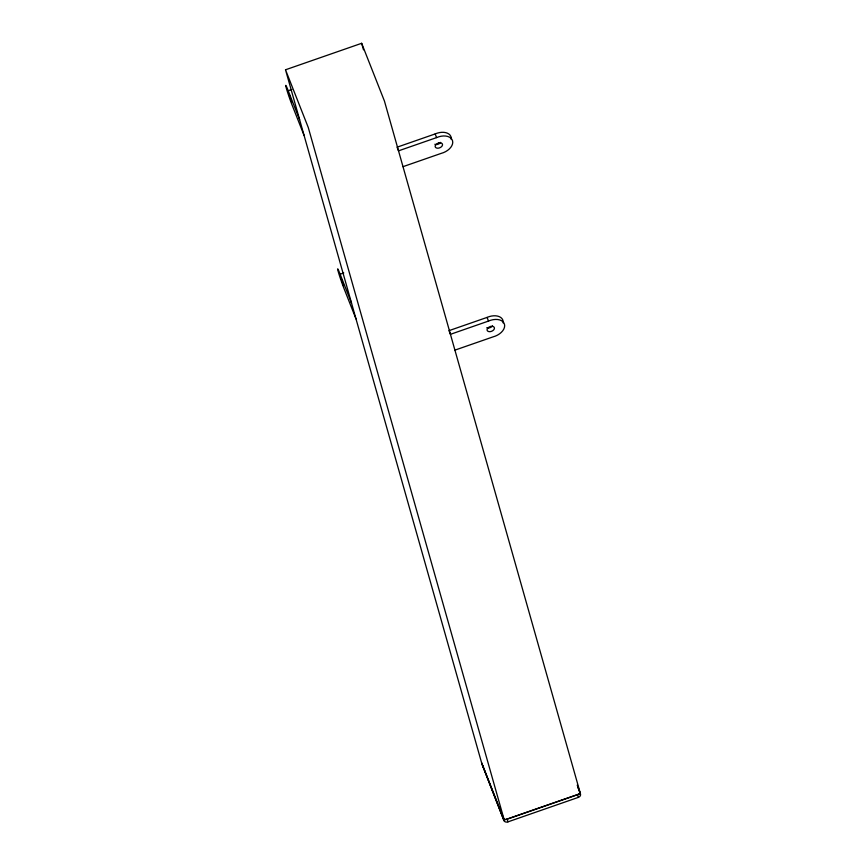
<?xml version="1.0" encoding="UTF-8"?>
<svg xmlns="http://www.w3.org/2000/svg" width="866" height="866" viewBox="0 0 866 866"><rect width="100%" height="100%" fill="white"/><g stroke="black" fill="none" stroke-linecap="round" stroke-linejoin="round"><path stroke-width="1.3" d="M285.509 69.789L361.652 43.3L384.428 101.03L580.393 793.57L504.25 820.048L481.474 762.329L285.509 69.789L308.274 127.508L504.25 820.048M304.085 135.432L292.697 106.572A12.914 0.639 70.8 0 1 286.354 88.267A12.914 0.639 70.8 0 1 288.216 90.746L291.842 89.49M451.24 139.469A12.914 8.259 -21.5 0 0 435.154 133.938L397.083 147.188L398.522 150.846L436.594 137.607A12.914 8.259 -21.5 0 1 452.539 140.747A12.914 8.259 -21.5 0 1 441.075 153.423L403.004 166.673M356.002 318.905L344.614 290.034A12.914 0.639 70.8 0 1 338.27 271.74A12.914 0.639 70.8 0 1 340.132 274.219L343.759 272.963M503.157 322.942A12.914 8.259 -21.5 0 0 487.071 317.411L448.999 330.65L450.439 334.319L488.511 321.07A12.914 8.259 -21.5 0 1 504.456 324.22A12.914 8.259 -21.5 0 1 492.992 336.896L454.921 350.135M505.538 819.377A3.226 2.479 -15.8 0 0 507.184 819.16L577.546 794.685A3.226 2.479 -15.8 0 0 578.943 793.851M482.135 763.271A3.226 2.479 -15.8 0 0 482.189 764.57L503.99 820.622A3.226 2.479 -15.8 0 0 507.952 821.866L578.315 797.391A3.226 2.479 -15.8 0 0 580.447 794.025L577.232 785.116M435.154 133.938L436.594 137.607M487.071 317.411L488.511 321.07M577.925 787.291L580.447 794.025M288.216 90.746L299.604 119.616M340.132 274.219L351.52 303.078M482.189 764.57L503.99 820.622M577.546 794.685L578.315 797.391M361.652 43.3L363.493 49.806M507.184 819.16L507.952 821.866M492.538 325.843A3.832 2.457 -21.5 0 1 490.34 327.543L489.387 327.857A3.832 2.457 -21.5 0 1 486.768 327.727M440.621 142.37A3.832 2.457 -21.5 0 1 438.423 144.081L437.471 144.384A3.832 2.457 -21.5 0 1 434.851 144.254M482.957 767.276A3.226 2.479 -15.8 0 1 482.903 765.988M504.088 818.922A3.226 2.479 -15.8 0 1 503.233 817.915M438.759 142.977L437.806 143.291A3.832 2.457 -21.5 0 0 435.197 146.7A3.832 2.457 -21.5 0 0 438.921 148.054L439.863 147.74A3.832 2.457 -21.5 0 0 442.472 144.33A3.832 2.457 -21.5 0 0 438.759 142.977M490.676 326.45L489.723 326.753A3.832 2.457 -21.5 0 0 487.114 330.173A3.832 2.457 -21.5 0 0 490.838 331.526L491.78 331.213A3.832 2.457 -21.5 0 0 494.389 327.803A3.832 2.457 -21.5 0 0 490.676 326.45M289.287 95.141L291.723 102.285L289.287 95.141M341.193 278.603L343.64 285.748L341.193 278.603"/></g></svg>
